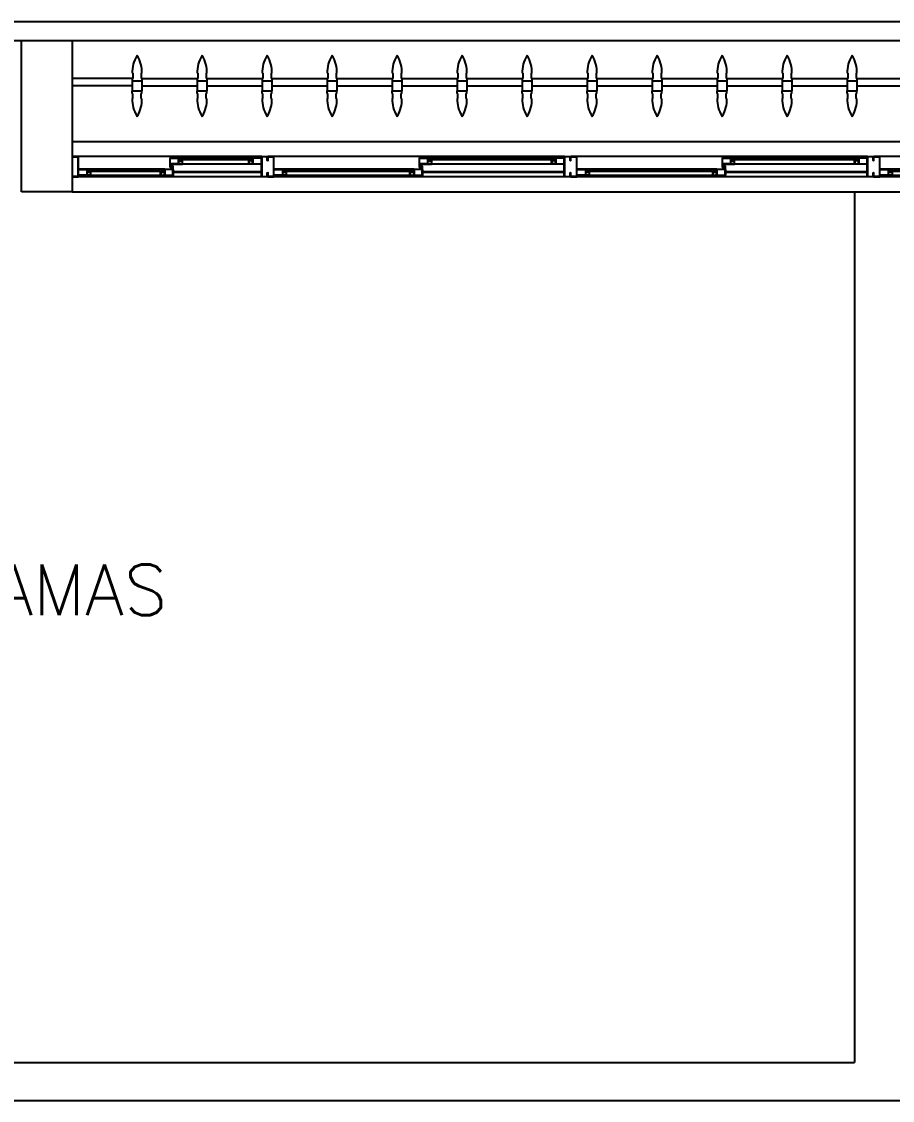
# Model space of a CAD drawing. Header units: millimetres. Extents: x 2686 to 2939, y 1294 to 1441.
# Drawn here: x 2864.121 to 2867.571, y 1344.375 to 1348.65 of the extents above; entities that cross this region are included whole.
import ezdxf

# ---------------------------------------------------------------- set-up
doc = ezdxf.new("R2010")
doc.units = ezdxf.units.MM
for name, color, linetype in [('AR-ALV', 2, 'Continuous'), ('AR-BRISES', 1, 'Continuous'), ('AR-CALÇADA', 1, 'Continuous'), ('AR-ESQ', 1, 'Continuous'), ('AR-ESTC', 3, 'Continuous'), ('AR-PEITORIL', 1, 'Continuous'), ('BR-PAINEL', 1, 'Continuous'), ('BR-SUPORTE', 1, 'Continuous'), ('DT-ESQ-BAGUETE-C', 1, 'Continuous'), ('DT-ESQ-BAGUETE-V', 1, 'Continuous'), ('DT-ESQ-CHAPA DOBRADA-V', 1, 'Continuous'), ('DT-ESQ-PERFIL CADEIRA-C', 2, 'Continuous'), ('DT-ESQ-PERFIL CADEIRA-V', 2, 'Continuous'), ('DT-ESQ-PERFIL U SIMPLES-C', 2, 'Continuous'), ('DT-ESQ-PERFIL U-C', 2, 'Continuous'), ('DT-ESQ-PERFIL U-V', 1, 'Continuous'), ('DT-ESQ-VIDRO-C', 2, 'Continuous'), ('DT-TXTMOD', 1, 'Continuous'), ('ibio', 2, 'Continuous'), ('TEXTO', 2, 'Continuous')]:
    doc.layers.add(name, color=color, linetype=linetype)
doc.styles.add('S10', font='simplex.shx', dxfattribs={"height": 0.1})
doc.styles.add('UNB-100', font='simplex.shx', dxfattribs={"height": 0.2})

# ---------------------------------------------------------------- blocks, each defined once
blk = doc.blocks.new('EF40-P')
at = {"layer": 'DT-ESQ-BAGUETE-C', "ltscale": 0.1}
for points in [[(1.9015, -0.08), (1.915, -0.08), (1.915, -0.0785), (1.902, -0.0785, -0.414214), (1.9015, -0.078), (1.9015, -0.067, -0.414214), (1.902, -0.0665), (1.915, -0.0665), (1.915, -0.065), (1.9015, -0.065, 0.414214), (1.9, -0.0665), (1.9, -0.0785, 0.414214)], [(2.61, -0.08), (2.5965, -0.08), (2.5965, -0.0785), (2.6095, -0.0785, 0.414214), (2.61, -0.078), (2.61, -0.067, 0.414214), (2.6095, -0.0665), (2.5965, -0.0665), (2.5965, -0.065), (2.61, -0.065, -0.414214), (2.6115, -0.0665), (2.6115, -0.0785, -0.414214)], [(3.1015, -0.08), (3.115, -0.08), (3.115, -0.0785), (3.102, -0.0785, -0.414214), (3.1015, -0.078), (3.1015, -0.067, -0.414214), (3.102, -0.0665), (3.115, -0.0665), (3.115, -0.065), (3.1015, -0.065, 0.414214), (3.1, -0.0665), (3.1, -0.0785, 0.414214)], [(3.81, -0.08), (3.7965, -0.08), (3.7965, -0.0785), (3.8095, -0.0785, 0.414214), (3.81, -0.078), (3.81, -0.067, 0.414214), (3.8095, -0.0665), (3.7965, -0.0665), (3.7965, -0.065), (3.81, -0.065, -0.414214), (3.8115, -0.0665), (3.8115, -0.0785, -0.414214)], [(4.3015, -0.08), (4.315, -0.08), (4.315, -0.0785), (4.302, -0.0785, -0.414214), (4.3015, -0.078), (4.3015, -0.067, -0.414214), (4.302, -0.0665), (4.315, -0.0665), (4.315, -0.065), (4.3015, -0.065, 0.414214), (4.3, -0.0665), (4.3, -0.0785, 0.414214)], [(4.7975, -0.08), (4.784, -0.08), (4.784, -0.0785), (4.797, -0.0785, 0.414214), (4.7975, -0.078), (4.7975, -0.067, 0.414214), (4.797, -0.0665), (4.784, -0.0665), (4.784, -0.065), (4.7975, -0.065, -0.414214), (4.799, -0.0665), (4.799, -0.0785, -0.414214)], [(5.0765, -0.08), (5.09, -0.08), (5.09, -0.0785), (5.077, -0.0785, -0.414214), (5.0765, -0.078), (5.0765, -0.067, -0.414214), (5.077, -0.0665), (5.09, -0.0665), (5.09, -0.065), (5.0765, -0.065, 0.414214), (5.075, -0.0665), (5.075, -0.0785, 0.414214)], [(2.0485, -0.125), (2.035, -0.125), (2.035, -0.1235), (2.048, -0.1235, 0.414214), (2.0485, -0.123), (2.0485, -0.112, 0.414214), (2.048, -0.1115), (2.035, -0.1115), (2.035, -0.11), (2.0485, -0.11, -0.414214), (2.05, -0.1115), (2.05, -0.1235, -0.414214)], [(2.5265, -0.125), (2.54, -0.125), (2.54, -0.1235), (2.527, -0.1235, -0.414214), (2.5265, -0.123), (2.5265, -0.112, -0.414214), (2.527, -0.1115), (2.54, -0.1115), (2.54, -0.11), (2.5265, -0.11, 0.414214), (2.525, -0.1115), (2.525, -0.1235, 0.414214)], [(3.2485, -0.125), (3.235, -0.125), (3.235, -0.1235), (3.248, -0.1235, 0.414214), (3.2485, -0.123), (3.2485, -0.112, 0.414214), (3.248, -0.1115), (3.235, -0.1115), (3.235, -0.11), (3.2485, -0.11, -0.414214), (3.25, -0.1115), (3.25, -0.1235, -0.414214)], [(3.7265, -0.125), (3.74, -0.125), (3.74, -0.1235), (3.727, -0.1235, -0.414214), (3.7265, -0.123), (3.7265, -0.112, -0.414214), (3.727, -0.1115), (3.74, -0.1115), (3.74, -0.11), (3.7265, -0.11, 0.414214), (3.725, -0.1115), (3.725, -0.1235, 0.414214)], [(4.4485, -0.125), (4.435, -0.125), (4.435, -0.1235), (4.448, -0.1235, 0.414214), (4.4485, -0.123), (4.4485, -0.112, 0.414214), (4.448, -0.1115), (4.435, -0.1115), (4.435, -0.11), (4.4485, -0.11, -0.414214), (4.45, -0.1115), (4.45, -0.1235, -0.414214)], [(4.714, -0.125), (4.7275, -0.125), (4.7275, -0.1235), (4.7145, -0.1235, -0.414214), (4.714, -0.123), (4.714, -0.112, -0.414214), (4.7145, -0.1115), (4.7275, -0.1115), (4.7275, -0.11), (4.714, -0.11, 0.414214), (4.7125, -0.1115), (4.7125, -0.1235, 0.414214)]]:
    blk.add_lwpolyline(points, format="xyb", close=True, dxfattribs=at)
at = {"layer": 'DT-ESQ-BAGUETE-V', "ltscale": 0.1}
for p, q in [((1.41, -0.065), (1.9015, -0.065)), ((2.61, -0.065), (3.1015, -0.065)), ((3.81, -0.065), (4.3015, -0.065)), ((4.7975, -0.065), (5.0765, -0.065)), ((2.0485, -0.11), (2.5265, -0.11)), ((3.2485, -0.11), (3.7265, -0.11)), ((4.4485, -0.11), (4.714, -0.11))]:
    blk.add_line(p, q, dxfattribs=at)
at = {"layer": 'DT-ESQ-CHAPA DOBRADA-V', "ltscale": 0.1}
for p, q in [((2, -0.077), (2.5615, -0.077)), ((2, -0.08), (2.5615, -0.08)), ((3.2, -0.077), (3.7615, -0.077)), ((3.2, -0.08), (3.7615, -0.08)), ((4.4, -0.077), (4.749, -0.077)), ((4.4, -0.08), (4.749, -0.08))]:
    blk.add_line(p, q, dxfattribs=at)
at = {"layer": 'DT-ESQ-PERFIL CADEIRA-C', "ltscale": 0.1}
for p, q in [((1.95, -0.0885), (1.9015, -0.0885)), ((2.5635, -0.0885), (2.61, -0.0885)), ((3.15, -0.0885), (3.1015, -0.0885)), ((3.7635, -0.0885), (3.81, -0.0885)), ((4.35, -0.0885), (4.3015, -0.0885)), ((4.751, -0.0885), (4.7975, -0.0885)), ((5.125, -0.0885), (5.0765, -0.0885)), ((2, -0.1335), (2.0485, -0.1335)), ((2.573, -0.1335), (2.5265, -0.1335)), ((3.2, -0.1335), (3.2485, -0.1335)), ((3.773, -0.1335), (3.7265, -0.1335)), ((4.4, -0.1335), (4.4485, -0.1335)), ((4.7605, -0.1335), (4.714, -0.1335))]:
    blk.add_line(p, q, dxfattribs=at)
for points in [[(1.9015, -0.09), (1.95, -0.09), (1.95, -0.0885), (1.915, -0.0885, 0.198912), (1.9161, -0.0881, 0.198913), (1.9165, -0.087), (1.9165, -0.067, -0.414214), (1.917, -0.0665), (1.95, -0.0665), (1.95, -0.065), (1.9165, -0.065, 0.414214), (1.915, -0.0665), (1.915, -0.0785), (1.915, -0.08), (1.915, -0.087), (1.9015, -0.087, 1)], [(2.61, -0.087, -1), (2.61, -0.09), (2.5635, -0.09, -0.414214), (2.5615, -0.088), (2.5615, -0.067, -0.414214), (2.5635, -0.065), (2.595, -0.065, -0.414214), (2.5965, -0.0665), (2.5965, -0.087)], [(2.5965, -0.0885, -0.198913), (2.5954, -0.0881, -0.198913), (2.595, -0.087), (2.595, -0.067, 0.414214), (2.5945, -0.0665), (2.5635, -0.0665, 0.414214), (2.563, -0.067), (2.563, -0.088, 0.414214), (2.5635, -0.0885)], [(3.1015, -0.09), (3.15, -0.09), (3.15, -0.0885), (3.115, -0.0885, 0.198912), (3.1161, -0.0881, 0.198913), (3.1165, -0.087), (3.1165, -0.067, -0.414214), (3.117, -0.0665), (3.15, -0.0665), (3.15, -0.065), (3.1165, -0.065, 0.414214), (3.115, -0.0665), (3.115, -0.0785), (3.115, -0.08), (3.115, -0.087), (3.1015, -0.087, 1)], [(3.81, -0.087, -1), (3.81, -0.09), (3.7635, -0.09, -0.414214), (3.7615, -0.088), (3.7615, -0.067, -0.414214), (3.7635, -0.065), (3.795, -0.065, -0.414214), (3.7965, -0.0665), (3.7965, -0.087)], [(3.7965, -0.0885, -0.198913), (3.7954, -0.0881, -0.198913), (3.795, -0.087), (3.795, -0.067, 0.414214), (3.7945, -0.0665), (3.7635, -0.0665, 0.414214), (3.763, -0.067), (3.763, -0.088, 0.414214), (3.7635, -0.0885)], [(4.3015, -0.09), (4.35, -0.09), (4.35, -0.0885), (4.315, -0.0885, 0.198912), (4.3161, -0.0881, 0.198913), (4.3165, -0.087), (4.3165, -0.067, -0.414214), (4.317, -0.0665), (4.35, -0.0665), (4.35, -0.065), (4.3165, -0.065, 0.414214), (4.315, -0.0665), (4.315, -0.0785), (4.315, -0.08), (4.315, -0.087), (4.3015, -0.087, 1)], [(4.7975, -0.087, -1), (4.7975, -0.09), (4.751, -0.09, -0.414214), (4.749, -0.088), (4.749, -0.067, -0.414214), (4.751, -0.065), (4.7825, -0.065, -0.414214), (4.784, -0.0665), (4.784, -0.087)], [(4.784, -0.0885, -0.198913), (4.7829, -0.0881, -0.198913), (4.7825, -0.087), (4.7825, -0.067, 0.414214), (4.782, -0.0665), (4.751, -0.0665, 0.414214), (4.7505, -0.067), (4.7505, -0.088, 0.414214), (4.751, -0.0885)], [(5.0765, -0.09), (5.125, -0.09), (5.125, -0.0885), (5.09, -0.0885, 0.198912), (5.0911, -0.0881, 0.198913), (5.0915, -0.087), (5.0915, -0.067, -0.414214), (5.092, -0.0665), (5.125, -0.0665), (5.125, -0.065), (5.0915, -0.065, 0.414214), (5.09, -0.0665), (5.09, -0.0785), (5.09, -0.08), (5.09, -0.087), (5.0765, -0.087, 1)], [(2.0485, -0.135), (2, -0.135), (2, -0.1335), (2.035, -0.1335, -0.198912), (2.0339, -0.1331, -0.198913), (2.0335, -0.132), (2.0335, -0.112, 0.414214), (2.033, -0.1115), (2, -0.1115), (2, -0.11), (2.0335, -0.11, -0.414214), (2.035, -0.1115), (2.035, -0.1235), (2.035, -0.125), (2.035, -0.132), (2.0485, -0.132, -1)], [(2.5265, -0.132, 1), (2.5265, -0.135), (2.573, -0.135, 0.414214), (2.575, -0.133), (2.575, -0.112, 0.414214), (2.573, -0.11), (2.5415, -0.11, 0.414214), (2.54, -0.1115), (2.54, -0.132)], [(2.54, -0.1335, 0.198913), (2.5411, -0.1331, 0.198913), (2.5415, -0.132), (2.5415, -0.112, -0.414214), (2.542, -0.1115), (2.573, -0.1115, -0.414214), (2.5735, -0.112), (2.5735, -0.133, -0.414214), (2.573, -0.1335)], [(3.2485, -0.135), (3.2, -0.135), (3.2, -0.1335), (3.235, -0.1335, -0.198912), (3.2339, -0.1331, -0.198913), (3.2335, -0.132), (3.2335, -0.112, 0.414214), (3.233, -0.1115), (3.2, -0.1115), (3.2, -0.11), (3.2335, -0.11, -0.414214), (3.235, -0.1115), (3.235, -0.1235), (3.235, -0.125), (3.235, -0.132), (3.2485, -0.132, -1)], [(3.7265, -0.132, 1), (3.7265, -0.135), (3.773, -0.135, 0.414214), (3.775, -0.133), (3.775, -0.112, 0.414214), (3.773, -0.11), (3.7415, -0.11, 0.414214), (3.74, -0.1115), (3.74, -0.132)], [(3.74, -0.1335, 0.198913), (3.7411, -0.1331, 0.198913), (3.7415, -0.132), (3.7415, -0.112, -0.414214), (3.742, -0.1115), (3.773, -0.1115, -0.414214), (3.7735, -0.112), (3.7735, -0.133, -0.414214), (3.773, -0.1335)], [(4.4485, -0.135), (4.4, -0.135), (4.4, -0.1335), (4.435, -0.1335, -0.198912), (4.4339, -0.1331, -0.198913), (4.4335, -0.132), (4.4335, -0.112, 0.414214), (4.433, -0.1115), (4.4, -0.1115), (4.4, -0.11), (4.4335, -0.11, -0.414214), (4.435, -0.1115), (4.435, -0.1235), (4.435, -0.125), (4.435, -0.132), (4.4485, -0.132, -1)], [(4.714, -0.132, 1), (4.714, -0.135), (4.7605, -0.135, 0.414214), (4.7625, -0.133), (4.7625, -0.112, 0.414214), (4.7605, -0.11), (4.729, -0.11, 0.414214), (4.7275, -0.1115), (4.7275, -0.132)], [(4.7275, -0.1335, 0.198913), (4.7286, -0.1331, 0.198913), (4.729, -0.132), (4.729, -0.112, -0.414214), (4.7295, -0.1115), (4.7605, -0.1115, -0.414214), (4.761, -0.112), (4.761, -0.133, -0.414214), (4.7605, -0.1335)]]:
    blk.add_lwpolyline(points, format="xyb", close=True, dxfattribs=at)
at = {"layer": 'DT-ESQ-PERFIL CADEIRA-V', "ltscale": 0.1}
for p, q in [((1.395, -0.09), (1.9015, -0.09)), ((2.595, -0.09), (3.1015, -0.09)), ((3.795, -0.09), (4.3015, -0.09)), ((4.7825, -0.09), (5.0765, -0.09)), ((2.0485, -0.135), (2.5265, -0.135)), ((3.2485, -0.135), (3.7265, -0.135)), ((4.4485, -0.135), (4.714, -0.135))]:
    blk.add_line(p, q, dxfattribs=at)
at = {"layer": 'DT-ESQ-PERFIL U SIMPLES-C', "ltscale": 0.1}
for points in [[(2.5635, -0.102), (2.5715, -0.102), (2.5715, -0.1005), (2.5635, -0.1005, -0.414214), (2.563, -0.1), (2.563, -0.092, -0.414214), (2.5635, -0.0915), (2.5715, -0.0915), (2.5715, -0.09), (2.5635, -0.09, 0.414214), (2.5615, -0.092), (2.5615, -0.1, 0.414214)], [(2.573, -0.098), (2.565, -0.098), (2.565, -0.0995), (2.573, -0.0995, -0.414214), (2.5735, -0.1), (2.5735, -0.108, -0.414214), (2.573, -0.1085), (2.565, -0.1085), (2.565, -0.11), (2.573, -0.11, 0.414214), (2.575, -0.108), (2.575, -0.1, 0.414214)], [(3.7635, -0.102), (3.7715, -0.102), (3.7715, -0.1005), (3.7635, -0.1005, -0.414214), (3.763, -0.1), (3.763, -0.092, -0.414214), (3.7635, -0.0915), (3.7715, -0.0915), (3.7715, -0.09), (3.7635, -0.09, 0.414214), (3.7615, -0.092), (3.7615, -0.1, 0.414214)], [(3.773, -0.098), (3.765, -0.098), (3.765, -0.0995), (3.773, -0.0995, -0.414214), (3.7735, -0.1), (3.7735, -0.108, -0.414214), (3.773, -0.1085), (3.765, -0.1085), (3.765, -0.11), (3.773, -0.11, 0.414214), (3.775, -0.108), (3.775, -0.1, 0.414214)], [(4.751, -0.102), (4.759, -0.102), (4.759, -0.1005), (4.751, -0.1005, -0.414214), (4.7505, -0.1), (4.7505, -0.092, -0.414214), (4.751, -0.0915), (4.759, -0.0915), (4.759, -0.09), (4.751, -0.09, 0.414214), (4.749, -0.092), (4.749, -0.1, 0.414214)], [(4.7605, -0.098), (4.7525, -0.098), (4.7525, -0.0995), (4.7605, -0.0995, -0.414214), (4.761, -0.1), (4.761, -0.108, -0.414214), (4.7605, -0.1085), (4.7525, -0.1085), (4.7525, -0.11), (4.7605, -0.11, 0.414214), (4.7625, -0.108), (4.7625, -0.1, 0.414214)]]:
    blk.add_lwpolyline(points, format="xyb", close=True, dxfattribs=at)
at = {"layer": 'DT-ESQ-PERFIL U-C', "ltscale": 0.1}
for points in [[(1.975, -0.0615, 0.414214), (1.9735, -0.06), (1.9515, -0.06, 0.414214), (1.95, -0.0615), (1.95, -0.1385, 0.414214), (1.9515, -0.14), (1.9735, -0.14, 0.414214), (1.975, -0.1385), (1.975, -0.125), (1.9735, -0.125), (1.9735, -0.138, -0.414214), (1.973, -0.1385), (1.952, -0.1385, -0.414214), (1.9515, -0.138), (1.9515, -0.062, -0.414214), (1.952, -0.0615), (1.973, -0.0615, -0.414214), (1.9735, -0.062), (1.9735, -0.075), (1.975, -0.075)], [(1.975, -0.0615, -0.414214), (1.9765, -0.06), (1.9985, -0.06, -0.414214), (2, -0.0615), (2, -0.1385, -0.414214), (1.9985, -0.14), (1.9765, -0.14, -0.414214), (1.975, -0.1385), (1.975, -0.125), (1.9765, -0.125), (1.9765, -0.138, 0.414214), (1.977, -0.1385), (1.998, -0.1385, 0.414214), (1.9985, -0.138), (1.9985, -0.062, 0.414214), (1.998, -0.0615), (1.977, -0.0615, 0.414214), (1.9765, -0.062), (1.9765, -0.075), (1.975, -0.075)], [(3.175, -0.0615, 0.414214), (3.1735, -0.06), (3.1515, -0.06, 0.414214), (3.15, -0.0615), (3.15, -0.1385, 0.414214), (3.1515, -0.14), (3.1735, -0.14, 0.414214), (3.175, -0.1385), (3.175, -0.125), (3.1735, -0.125), (3.1735, -0.138, -0.414214), (3.173, -0.1385), (3.152, -0.1385, -0.414214), (3.1515, -0.138), (3.1515, -0.062, -0.414214), (3.152, -0.0615), (3.173, -0.0615, -0.414214), (3.1735, -0.062), (3.1735, -0.075), (3.175, -0.075)], [(3.175, -0.0615, -0.414214), (3.1765, -0.06), (3.1985, -0.06, -0.414214), (3.2, -0.0615), (3.2, -0.1385, -0.414214), (3.1985, -0.14), (3.1765, -0.14, -0.414214), (3.175, -0.1385), (3.175, -0.125), (3.1765, -0.125), (3.1765, -0.138, 0.414214), (3.177, -0.1385), (3.198, -0.1385, 0.414214), (3.1985, -0.138), (3.1985, -0.062, 0.414214), (3.198, -0.0615), (3.177, -0.0615, 0.414214), (3.1765, -0.062), (3.1765, -0.075), (3.175, -0.075)], [(4.375, -0.0615, 0.414214), (4.3735, -0.06), (4.3515, -0.06, 0.414214), (4.35, -0.0615), (4.35, -0.1385, 0.414214), (4.3515, -0.14), (4.3735, -0.14, 0.414214), (4.375, -0.1385), (4.375, -0.125), (4.3735, -0.125), (4.3735, -0.138, -0.414214), (4.373, -0.1385), (4.352, -0.1385, -0.414214), (4.3515, -0.138), (4.3515, -0.062, -0.414214), (4.352, -0.0615), (4.373, -0.0615, -0.414214), (4.3735, -0.062), (4.3735, -0.075), (4.375, -0.075)], [(4.375, -0.0615, -0.414214), (4.3765, -0.06), (4.3985, -0.06, -0.414214), (4.4, -0.0615), (4.4, -0.1385, -0.414214), (4.3985, -0.14), (4.3765, -0.14, -0.414214), (4.375, -0.1385), (4.375, -0.125), (4.3765, -0.125), (4.3765, -0.138, 0.414214), (4.377, -0.1385), (4.398, -0.1385, 0.414214), (4.3985, -0.138), (4.3985, -0.062, 0.414214), (4.398, -0.0615), (4.377, -0.0615, 0.414214), (4.3765, -0.062), (4.3765, -0.075), (4.375, -0.075)], [(5.15, -0.0615, 0.414214), (5.1485, -0.06), (5.1265, -0.06, 0.414214), (5.125, -0.0615), (5.125, -0.1385, 0.414214), (5.1265, -0.14), (5.1485, -0.14, 0.414214), (5.15, -0.1385), (5.15, -0.125), (5.1485, -0.125), (5.1485, -0.138, -0.414214), (5.148, -0.1385), (5.127, -0.1385, -0.414214), (5.1265, -0.138), (5.1265, -0.062, -0.414214), (5.127, -0.0615), (5.148, -0.0615, -0.414214), (5.1485, -0.062), (5.1485, -0.075), (5.15, -0.075)]]:
    blk.add_lwpolyline(points, format="xyb", close=True, dxfattribs=at)
at = {"layer": 'DT-ESQ-PERFIL U-V', "ltscale": 0.1}
for p, q in [((0.7985, -0.06), (1.9515, -0.06)), ((1.9985, -0.06), (3.1515, -0.06)), ((3.1985, -0.06), (4.3515, -0.06)), ((4.3985, -0.06), (5.1265, -0.06)), ((0.7985, -0.14), (1.9515, -0.14)), ((1.9985, -0.14), (3.1515, -0.14)), ((3.1985, -0.14), (4.3515, -0.14)), ((4.3985, -0.14), (5.1265, -0.14))]:
    blk.add_line(p, q, dxfattribs=at)
at = {"layer": 'DT-ESQ-VIDRO-C', "ltscale": 0.1}
for points in [[(1.9125, -0.085), (1.9125, -0.082), (1.399, -0.082), (1.399, -0.085)], [(3.1125, -0.085), (3.1125, -0.082), (2.599, -0.082), (2.599, -0.085)], [(4.3125, -0.085), (4.3125, -0.082), (3.799, -0.082), (3.799, -0.085)], [(5.0875, -0.085), (5.0875, -0.082), (4.7865, -0.082), (4.7865, -0.085)], [(2.038, -0.13), (2.038, -0.127), (2.537, -0.127), (2.537, -0.13)], [(3.238, -0.13), (3.238, -0.127), (3.737, -0.127), (3.737, -0.13)], [(4.438, -0.13), (4.438, -0.127), (4.7245, -0.127), (4.7245, -0.13)]]:
    blk.add_lwpolyline(points, close=True, dxfattribs=at)
at = {"layer": 'DT-TXTMOD', "ltscale": 0.1, "style": 'S10', "flags": 3}
for tag, p in [('M01', (0.025, -0.28)), ('M02', (0.3253, -0.28)), ('M03', (0.627, -0.28)), ('M04', (0.9288, -0.28)), ('M05', (1.2306, -0.28)), ('M06', (1.5323, -0.28)), ('M07', (1.8341, -0.28)), ('M08', (2.1359, -0.28)), ('M09', (2.4376, -0.28)), ('M10', (2.7394, -0.28)), ('M11', (3.0412, -0.28)), ('M12', (3.3429, -0.28)), ('M13', (3.6447, -0.28)), ('M14', (3.9464, -0.28)), ('M15', (4.2482, -0.28)), ('M16', (4.55, -0.28)), ('M17', (4.8517, -0.28))]:
    blk.add_attdef(tag, p, '', height=0.1, dxfattribs=at)
blk = doc.blocks.new('BR-MODULO8')
at = {"layer": 'BR-PAINEL'}
for p, q in [((-4.9117, 0.27), (-4.9092, 0.27)), ((-4.9092, 0.27), (-4.9092, 0.25)), ((-4.8758, 0.27), (-4.8758, 0.25)), ((-4.8733, 0.27), (-4.8758, 0.27)), ((-4.6542, 0.27), (-4.6517, 0.27)), ((-4.6517, 0.27), (-4.6517, 0.25)), ((-4.6183, 0.27), (-4.6183, 0.25)), ((-4.6158, 0.27), (-4.6183, 0.27)), ((-4.3967, 0.27), (-4.3942, 0.27)), ((-4.3942, 0.27), (-4.3942, 0.25)), ((-4.3608, 0.27), (-4.3608, 0.25)), ((-4.3583, 0.27), (-4.3608, 0.27)), ((-4.1392, 0.27), (-4.1367, 0.27)), ((-4.1367, 0.27), (-4.1367, 0.25)), ((-4.1033, 0.27), (-4.1033, 0.25)), ((-4.1008, 0.27), (-4.1033, 0.27)), ((-3.8817, 0.27), (-3.8792, 0.27)), ((-3.8792, 0.27), (-3.8792, 0.25)), ((-3.8458, 0.27), (-3.8458, 0.25)), ((-3.8433, 0.27), (-3.8458, 0.27)), ((-3.6242, 0.27), (-3.6217, 0.27)), ((-3.6217, 0.27), (-3.6217, 0.25)), ((-3.5883, 0.27), (-3.5883, 0.25)), ((-3.5858, 0.27), (-3.5883, 0.27)), ((-3.3667, 0.27), (-3.3642, 0.27)), ((-3.3642, 0.27), (-3.3642, 0.25)), ((-3.3308, 0.27), (-3.3308, 0.25)), ((-3.3283, 0.27), (-3.3308, 0.27)), ((-3.1092, 0.27), (-3.1067, 0.27)), ((-3.1067, 0.27), (-3.1067, 0.25)), ((-3.0733, 0.27), (-3.0733, 0.25)), ((-3.0708, 0.27), (-3.0733, 0.27)), ((-2.8517, 0.27), (-2.8492, 0.27)), ((-2.8492, 0.27), (-2.8492, 0.25)), ((-2.8158, 0.27), (-2.8158, 0.25)), ((-2.8133, 0.27), (-2.8158, 0.27)), ((-2.5942, 0.27), (-2.5917, 0.27)), ((-2.5917, 0.27), (-2.5917, 0.25)), ((-2.5583, 0.27), (-2.5583, 0.25)), ((-2.5558, 0.27), (-2.5583, 0.27)), ((-2.3367, 0.27), (-2.3342, 0.27)), ((-2.3342, 0.27), (-2.3342, 0.25)), ((-2.3008, 0.27), (-2.3008, 0.25)), ((-2.2983, 0.27), (-2.3008, 0.27)), ((-2.0792, 0.27), (-2.0767, 0.27)), ((-2.0767, 0.27), (-2.0767, 0.25)), ((-2.0433, 0.27), (-2.0433, 0.25)), ((-2.0408, 0.27), (-2.0433, 0.27)), ((-4.9117, 0.25), (-4.9117, 0.24)), ((-4.9117, 0.25), (-4.9092, 0.25)), ((-4.9117, 0.24), (-4.8733, 0.24)), ((-4.9117, 0.24), (-4.9117, 0.2)), ((-4.8733, 0.25), (-4.8758, 0.25)), ((-4.8733, 0.25), (-4.8733, 0.24)), ((-4.8733, 0.24), (-4.8733, 0.2)), ((-4.6542, 0.25), (-4.6542, 0.24)), ((-4.6542, 0.25), (-4.6517, 0.25)), ((-4.6542, 0.24), (-4.6158, 0.24)), ((-4.6542, 0.24), (-4.6542, 0.2)), ((-4.6158, 0.25), (-4.6183, 0.25)), ((-4.6158, 0.25), (-4.6158, 0.24)), ((-4.6158, 0.24), (-4.6158, 0.2)), ((-4.3967, 0.25), (-4.3967, 0.24)), ((-4.3967, 0.25), (-4.3942, 0.25)), ((-4.3967, 0.24), (-4.3583, 0.24)), ((-4.3967, 0.24), (-4.3967, 0.2)), ((-4.3583, 0.25), (-4.3608, 0.25)), ((-4.3583, 0.25), (-4.3583, 0.24)), ((-4.3583, 0.24), (-4.3583, 0.2)), ((-4.1392, 0.25), (-4.1392, 0.24)), ((-4.1392, 0.25), (-4.1367, 0.25)), ((-4.1392, 0.24), (-4.1008, 0.24)), ((-4.1392, 0.24), (-4.1392, 0.2)), ((-4.1008, 0.25), (-4.1033, 0.25)), ((-4.1008, 0.25), (-4.1008, 0.24)), ((-4.1008, 0.24), (-4.1008, 0.2)), ((-3.8817, 0.25), (-3.8817, 0.24)), ((-3.8817, 0.25), (-3.8792, 0.25)), ((-3.8817, 0.24), (-3.8433, 0.24)), ((-3.8817, 0.24), (-3.8817, 0.2)), ((-3.8433, 0.25), (-3.8458, 0.25)), ((-3.8433, 0.25), (-3.8433, 0.24)), ((-3.8433, 0.24), (-3.8433, 0.2)), ((-3.6242, 0.25), (-3.6242, 0.24)), ((-3.6242, 0.25), (-3.6217, 0.25)), ((-3.6242, 0.24), (-3.5858, 0.24)), ((-3.6242, 0.24), (-3.6242, 0.2)), ((-3.5858, 0.25), (-3.5883, 0.25)), ((-3.5858, 0.25), (-3.5858, 0.24)), ((-3.5858, 0.24), (-3.5858, 0.2)), ((-3.3667, 0.25), (-3.3667, 0.24)), ((-3.3667, 0.25), (-3.3642, 0.25)), ((-3.3667, 0.24), (-3.3283, 0.24)), ((-3.3667, 0.24), (-3.3667, 0.2)), ((-3.3283, 0.25), (-3.3308, 0.25)), ((-3.3283, 0.25), (-3.3283, 0.24)), ((-3.3283, 0.24), (-3.3283, 0.2)), ((-3.1092, 0.25), (-3.1092, 0.24)), ((-3.1092, 0.25), (-3.1067, 0.25)), ((-3.1092, 0.24), (-3.0708, 0.24)), ((-3.1092, 0.24), (-3.1092, 0.2)), ((-3.0708, 0.25), (-3.0733, 0.25)), ((-3.0708, 0.25), (-3.0708, 0.24)), ((-3.0708, 0.24), (-3.0708, 0.2)), ((-2.8517, 0.25), (-2.8517, 0.24)), ((-2.8517, 0.25), (-2.8492, 0.25)), ((-2.8517, 0.24), (-2.8133, 0.24)), ((-2.8517, 0.24), (-2.8517, 0.2)), ((-2.8133, 0.25), (-2.8158, 0.25)), ((-2.8133, 0.25), (-2.8133, 0.24)), ((-2.8133, 0.24), (-2.8133, 0.2)), ((-2.5942, 0.25), (-2.5942, 0.24)), ((-2.5942, 0.25), (-2.5917, 0.25)), ((-2.5942, 0.24), (-2.5558, 0.24)), ((-2.5942, 0.24), (-2.5942, 0.2)), ((-2.5558, 0.25), (-2.5583, 0.25)), ((-2.5558, 0.25), (-2.5558, 0.24)), ((-2.5558, 0.24), (-2.5558, 0.2)), ((-2.3367, 0.25), (-2.3367, 0.24)), ((-2.3367, 0.25), (-2.3342, 0.25)), ((-2.3367, 0.24), (-2.2983, 0.24)), ((-2.3367, 0.24), (-2.3367, 0.2)), ((-2.2983, 0.25), (-2.3008, 0.25)), ((-2.2983, 0.25), (-2.2983, 0.24)), ((-2.2983, 0.24), (-2.2983, 0.2)), ((-2.0792, 0.25), (-2.0792, 0.24)), ((-2.0792, 0.25), (-2.0767, 0.25)), ((-2.0792, 0.24), (-2.0408, 0.24)), ((-2.0792, 0.24), (-2.0792, 0.2)), ((-2.0408, 0.25), (-2.0433, 0.25)), ((-2.0408, 0.25), (-2.0408, 0.24)), ((-2.0408, 0.24), (-2.0408, 0.2)), ((-4.9117, 0.2), (-4.8733, 0.2)), ((-4.9117, 0.19), (-4.9117, 0.2)), ((-4.9117, 0.19), (-4.9092, 0.19)), ((-4.9092, 0.17), (-4.9092, 0.19)), ((-4.8733, 0.19), (-4.8758, 0.19)), ((-4.8758, 0.17), (-4.8758, 0.19)), ((-4.8733, 0.19), (-4.8733, 0.2)), ((-4.6542, 0.2), (-4.6158, 0.2)), ((-4.6542, 0.19), (-4.6542, 0.2)), ((-4.6542, 0.19), (-4.6517, 0.19)), ((-4.6517, 0.17), (-4.6517, 0.19)), ((-4.6158, 0.19), (-4.6183, 0.19)), ((-4.6183, 0.17), (-4.6183, 0.19)), ((-4.6158, 0.19), (-4.6158, 0.2)), ((-4.3967, 0.2), (-4.3583, 0.2)), ((-4.3967, 0.19), (-4.3967, 0.2)), ((-4.3967, 0.19), (-4.3942, 0.19)), ((-4.3942, 0.17), (-4.3942, 0.19)), ((-4.3583, 0.19), (-4.3608, 0.19)), ((-4.3608, 0.17), (-4.3608, 0.19)), ((-4.3583, 0.19), (-4.3583, 0.2)), ((-4.1392, 0.2), (-4.1008, 0.2)), ((-4.1392, 0.19), (-4.1392, 0.2)), ((-4.1392, 0.19), (-4.1367, 0.19)), ((-4.1367, 0.17), (-4.1367, 0.19)), ((-4.1008, 0.19), (-4.1033, 0.19)), ((-4.1033, 0.17), (-4.1033, 0.19)), ((-4.1008, 0.19), (-4.1008, 0.2)), ((-3.8817, 0.2), (-3.8433, 0.2)), ((-3.8817, 0.19), (-3.8817, 0.2)), ((-3.8817, 0.19), (-3.8792, 0.19)), ((-3.8792, 0.17), (-3.8792, 0.19)), ((-3.8433, 0.19), (-3.8458, 0.19)), ((-3.8458, 0.17), (-3.8458, 0.19)), ((-3.8433, 0.19), (-3.8433, 0.2)), ((-3.6242, 0.2), (-3.5858, 0.2)), ((-3.6242, 0.19), (-3.6242, 0.2)), ((-3.6242, 0.19), (-3.6217, 0.19)), ((-3.6217, 0.17), (-3.6217, 0.19)), ((-3.5858, 0.19), (-3.5883, 0.19)), ((-3.5883, 0.17), (-3.5883, 0.19)), ((-3.5858, 0.19), (-3.5858, 0.2)), ((-3.3667, 0.2), (-3.3283, 0.2)), ((-3.3667, 0.19), (-3.3667, 0.2)), ((-3.3667, 0.19), (-3.3642, 0.19)), ((-3.3642, 0.17), (-3.3642, 0.19)), ((-3.3283, 0.19), (-3.3308, 0.19)), ((-3.3308, 0.17), (-3.3308, 0.19)), ((-3.3283, 0.19), (-3.3283, 0.2)), ((-3.1092, 0.2), (-3.0708, 0.2)), ((-3.1092, 0.19), (-3.1092, 0.2)), ((-3.1092, 0.19), (-3.1067, 0.19)), ((-3.1067, 0.17), (-3.1067, 0.19)), ((-3.0708, 0.19), (-3.0733, 0.19)), ((-3.0733, 0.17), (-3.0733, 0.19)), ((-3.0708, 0.19), (-3.0708, 0.2)), ((-2.8517, 0.2), (-2.8133, 0.2)), ((-2.8517, 0.19), (-2.8517, 0.2)), ((-2.8517, 0.19), (-2.8492, 0.19)), ((-2.8492, 0.17), (-2.8492, 0.19)), ((-2.8133, 0.19), (-2.8158, 0.19)), ((-2.8158, 0.17), (-2.8158, 0.19)), ((-2.8133, 0.19), (-2.8133, 0.2)), ((-2.5942, 0.2), (-2.5558, 0.2)), ((-2.5942, 0.19), (-2.5942, 0.2)), ((-2.5942, 0.19), (-2.5917, 0.19)), ((-2.5917, 0.17), (-2.5917, 0.19)), ((-2.5558, 0.19), (-2.5583, 0.19)), ((-2.5583, 0.17), (-2.5583, 0.19)), ((-2.5558, 0.19), (-2.5558, 0.2)), ((-2.3367, 0.2), (-2.2983, 0.2)), ((-2.3367, 0.19), (-2.3367, 0.2)), ((-2.3367, 0.19), (-2.3342, 0.19)), ((-2.3342, 0.17), (-2.3342, 0.19)), ((-2.2983, 0.19), (-2.3008, 0.19)), ((-2.3008, 0.17), (-2.3008, 0.19)), ((-2.2983, 0.19), (-2.2983, 0.2)), ((-2.0792, 0.2), (-2.0408, 0.2)), ((-2.0792, 0.19), (-2.0792, 0.2)), ((-2.0792, 0.19), (-2.0767, 0.19)), ((-2.0767, 0.17), (-2.0767, 0.19)), ((-2.0408, 0.19), (-2.0433, 0.19)), ((-2.0433, 0.17), (-2.0433, 0.19)), ((-2.0408, 0.19), (-2.0408, 0.2)), ((-4.9117, 0.17), (-4.9092, 0.17)), ((-4.8733, 0.17), (-4.8758, 0.17)), ((-4.6542, 0.17), (-4.6517, 0.17)), ((-4.6158, 0.17), (-4.6183, 0.17)), ((-4.3967, 0.17), (-4.3942, 0.17)), ((-4.3583, 0.17), (-4.3608, 0.17)), ((-4.1392, 0.17), (-4.1367, 0.17)), ((-4.1008, 0.17), (-4.1033, 0.17)), ((-3.8817, 0.17), (-3.8792, 0.17)), ((-3.8433, 0.17), (-3.8458, 0.17)), ((-3.6242, 0.17), (-3.6217, 0.17)), ((-3.5858, 0.17), (-3.5883, 0.17)), ((-3.3667, 0.17), (-3.3642, 0.17)), ((-3.3283, 0.17), (-3.3308, 0.17)), ((-3.1092, 0.17), (-3.1067, 0.17)), ((-3.0708, 0.17), (-3.0733, 0.17)), ((-2.8517, 0.17), (-2.8492, 0.17)), ((-2.8133, 0.17), (-2.8158, 0.17)), ((-2.5942, 0.17), (-2.5917, 0.17)), ((-2.5558, 0.17), (-2.5583, 0.17)), ((-2.3367, 0.17), (-2.3342, 0.17)), ((-2.2983, 0.17), (-2.3008, 0.17)), ((-2.0792, 0.17), (-2.0767, 0.17)), ((-2.0408, 0.17), (-2.0433, 0.17))]:
    blk.add_line(p, q, dxfattribs=at)
for centre, radius, start, end in [((-4.7867, 0.2739), 0.1251, 148.4721, 181.772), ((-4.8925, 0.3387), 0.001, 37.1012, 142.8988), ((-4.9983, 0.2739), 0.1251, 358.228, 31.5279), ((-4.5292, 0.2739), 0.1251, 148.4721, 181.772), ((-4.635, 0.3387), 0.001, 37.1012, 142.8988), ((-4.7408, 0.2739), 0.1251, 358.228, 31.5279), ((-4.2717, 0.2739), 0.1251, 148.4721, 181.772), ((-4.3775, 0.3387), 0.001, 37.1012, 142.8988), ((-4.4833, 0.2739), 0.1251, 358.228, 31.5279), ((-4.0142, 0.2739), 0.1251, 148.4721, 181.772), ((-4.12, 0.3387), 0.001, 37.1012, 142.8988), ((-4.2258, 0.2739), 0.1251, 358.228, 31.5279), ((-3.7567, 0.2739), 0.1251, 148.4721, 181.772), ((-3.8625, 0.3387), 0.001, 37.1012, 142.8988), ((-3.9683, 0.2739), 0.1251, 358.228, 31.5279), ((-3.4992, 0.2739), 0.1251, 148.4721, 181.772), ((-3.605, 0.3387), 0.001, 37.1012, 142.8988), ((-3.7108, 0.2739), 0.1251, 358.228, 31.5279), ((-3.2417, 0.2739), 0.1251, 148.4721, 181.772), ((-3.3475, 0.3387), 0.001, 37.1012, 142.8988), ((-3.4533, 0.2739), 0.1251, 358.228, 31.5279), ((-2.9842, 0.2739), 0.1251, 148.4721, 181.772), ((-3.09, 0.3387), 0.001, 37.1012, 142.8988), ((-3.1958, 0.2739), 0.1251, 358.228, 31.5279), ((-2.7267, 0.2739), 0.1251, 148.4721, 181.772), ((-2.8325, 0.3387), 0.001, 37.1012, 142.8988), ((-2.9383, 0.2739), 0.1251, 358.228, 31.5279), ((-2.4692, 0.2739), 0.1251, 148.4721, 181.772), ((-2.575, 0.3387), 0.001, 37.1012, 142.8988), ((-2.6808, 0.2739), 0.1251, 358.228, 31.5279), ((-2.2117, 0.2739), 0.1251, 148.4721, 181.772), ((-2.3175, 0.3387), 0.001, 37.1012, 142.8988), ((-2.4233, 0.2739), 0.1251, 358.228, 31.5279), ((-1.9542, 0.2739), 0.1251, 148.4721, 181.772), ((-2.06, 0.3387), 0.001, 37.1012, 142.8988), ((-2.1658, 0.2739), 0.1251, 358.228, 31.5279), ((-4.7867, 0.1661), 0.1251, 178.228, 211.5279), ((-4.9983, 0.1661), 0.1251, 328.4721, 1.772), ((-4.5292, 0.1661), 0.1251, 178.228, 211.5279), ((-4.7408, 0.1661), 0.1251, 328.4721, 1.772), ((-4.2717, 0.1661), 0.1251, 178.228, 211.5279), ((-4.4833, 0.1661), 0.1251, 328.4721, 1.772), ((-4.0142, 0.1661), 0.1251, 178.228, 211.5279), ((-4.2258, 0.1661), 0.1251, 328.4721, 1.772), ((-3.7567, 0.1661), 0.1251, 178.228, 211.5279), ((-3.9683, 0.1661), 0.1251, 328.4721, 1.772), ((-3.4992, 0.1661), 0.1251, 178.228, 211.5279), ((-3.7108, 0.1661), 0.1251, 328.4721, 1.772), ((-3.2417, 0.1661), 0.1251, 178.228, 211.5279), ((-3.4533, 0.1661), 0.1251, 328.4721, 1.772), ((-2.9842, 0.1661), 0.1251, 178.228, 211.5279), ((-3.1958, 0.1661), 0.1251, 328.4721, 1.772), ((-2.7267, 0.1661), 0.1251, 178.228, 211.5279), ((-2.9383, 0.1661), 0.1251, 328.4721, 1.772), ((-2.4692, 0.1661), 0.1251, 178.228, 211.5279), ((-2.6808, 0.1661), 0.1251, 328.4721, 1.772), ((-2.2117, 0.1661), 0.1251, 178.228, 211.5279), ((-2.4233, 0.1661), 0.1251, 328.4721, 1.772), ((-1.9542, 0.1661), 0.1251, 178.228, 211.5279), ((-2.1658, 0.1661), 0.1251, 328.4721, 1.772), ((-4.8925, 0.1013), 0.001, 217.1012, 322.8988), ((-4.635, 0.1013), 0.001, 217.1012, 322.8988), ((-4.3775, 0.1013), 0.001, 217.1012, 322.8988), ((-4.12, 0.1013), 0.001, 217.1012, 322.8988), ((-3.8625, 0.1013), 0.001, 217.1012, 322.8988), ((-3.605, 0.1013), 0.001, 217.1012, 322.8988), ((-3.3475, 0.1013), 0.001, 217.1012, 322.8988), ((-3.09, 0.1013), 0.001, 217.1012, 322.8988), ((-2.8325, 0.1013), 0.001, 217.1012, 322.8988), ((-2.575, 0.1013), 0.001, 217.1012, 322.8988), ((-2.3175, 0.1013), 0.001, 217.1012, 322.8988), ((-2.06, 0.1013), 0.001, 217.1012, 322.8988)]:
    blk.add_arc(centre, radius, start, end, dxfattribs=at)
at = {"layer": 'BR-SUPORTE'}
for p, q in [((-4.9117, 0.25), (-5.15, 0.25)), ((-4.9117, 0.22), (-5.15, 0.22)), ((-4.8733, 0.25), (-4.6517, 0.25)), ((-4.8733, 0.22), (-4.6542, 0.22)), ((-4.6158, 0.25), (-4.3942, 0.25)), ((-4.6158, 0.22), (-4.3967, 0.22)), ((-4.3583, 0.25), (-4.1367, 0.25)), ((-4.3583, 0.22), (-4.1392, 0.22)), ((-4.1008, 0.25), (-3.8792, 0.25)), ((-4.1008, 0.22), (-3.8817, 0.22)), ((-3.8433, 0.25), (-3.6217, 0.25)), ((-3.8433, 0.22), (-3.6242, 0.22)), ((-3.5858, 0.25), (-3.3642, 0.25)), ((-3.5858, 0.22), (-3.3667, 0.22)), ((-3.3283, 0.25), (-3.1067, 0.25)), ((-3.3283, 0.22), (-3.1092, 0.22)), ((-3.0708, 0.25), (-2.8492, 0.25)), ((-3.0708, 0.22), (-2.8517, 0.22)), ((-2.8133, 0.25), (-2.5917, 0.25)), ((-2.8133, 0.22), (-2.5942, 0.22)), ((-2.5558, 0.25), (-2.3342, 0.25)), ((-2.5558, 0.22), (-2.3367, 0.22)), ((-2.2983, 0.25), (-2.0767, 0.25)), ((-2.2983, 0.22), (-2.0792, 0.22)), ((-2.0408, 0.25), (-1.8192, 0.25)), ((-2.0408, 0.22), (-1.8217, 0.22))]:
    blk.add_line(p, q, dxfattribs=at)

msp = doc.modelspace()

# ---------------------------------------------------------------- linework, layer by layer
at = {"layer": 'AR-ALV'}
for p, q in [((2867.4207, 1347.9749), (2867.4207, 1344.5249)), ((2867.4207, 1347.9749), (2867.5707, 1347.9749)), ((2860.4707, 1344.5249), (2867.4207, 1344.5249)), ((2860.4707, 1344.3749), (2868.0957, 1344.3749))]:
    msp.add_line(p, q, dxfattribs=at)
at = {"layer": 'AR-CALÇADA'}
msp.add_line((2799.0457, 1348.6499), (2870.3207, 1348.6499), dxfattribs=at)
at = {"layer": 'AR-ESTC'}
for p, q in [((2864.1207, 1348.5749), (2864.3207, 1348.5749)), ((2864.1207, 1347.9749), (2864.1207, 1348.5749)), ((2864.3207, 1348.5749), (2864.3207, 1347.9749)), ((2864.3207, 1347.9749), (2864.1207, 1347.9749))]:
    msp.add_line(p, q, dxfattribs=at)
at = {"layer": 'AR-PEITORIL'}
for p, q in [((2864.3207, 1348.1749), (2869.4707, 1348.1749)), ((2864.3207, 1347.9749), (2869.4707, 1347.9749))]:
    msp.add_line(p, q, dxfattribs=at)
at = {"layer": 'ibio'}
msp.add_line((2803.4707, 1348.5749), (2870.3207, 1348.5749), dxfattribs=at)

# ---------------------------------------------------------------- block references
at = {"layer": 'AR-BRISES'}
msp.add_blockref('BR-MODULO8', (2869.4707, 1348.1749), dxfattribs=at)
at = {"layer": 'AR-ESQ', "rotation": 180}
msp.add_blockref('EF40-P', (2869.4707, 1347.9749), dxfattribs=at)

# ---------------------------------------------------------------- texts
at = {"layer": 'TEXTO', "style": 'UNB-100'}
msp.add_text('LABORATÓRIO DE CRIPTÓGAMAS', height=0.2, dxfattribs=at).set_placement((2860.5155, 1346.2984))

doc.saveas('drawing.dxf')
